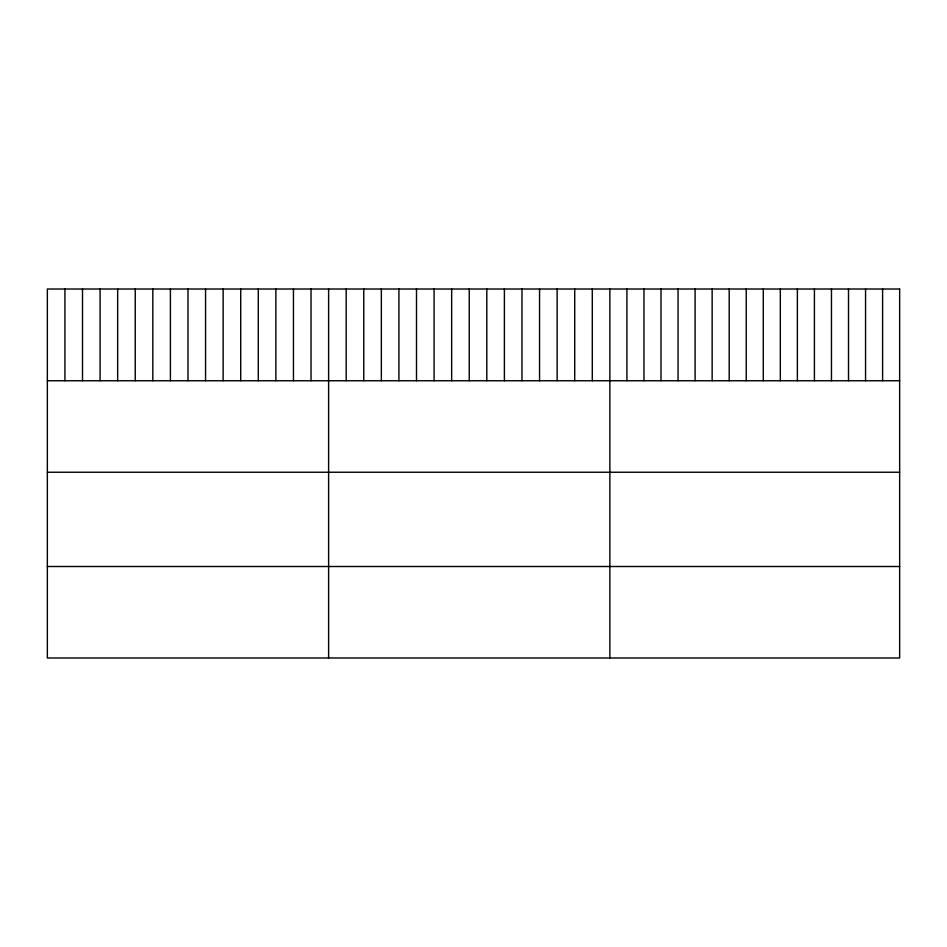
<?xml version="1.0" encoding="UTF-8"?>
<svg xmlns="http://www.w3.org/2000/svg" width="947" height="947" viewBox="0 0 947 947"><rect width="100%" height="100%" fill="white"/><g stroke="black" fill="none" stroke-linecap="round" stroke-linejoin="round"><path stroke-width="1.42" d="M47.35 380.753L899.65 380.753M47.35 472.245L899.65 472.245M47.35 566.507L899.65 566.507M882.604 289.013L882.604 380.753M865.558 289.013L865.558 380.753M848.512 289.013L848.512 380.753M831.466 289.013L831.466 380.753M814.42 289.013L814.42 380.753M797.374 289.013L797.374 380.753M780.328 289.013L780.328 380.753M763.282 289.013L763.282 380.753M746.236 289.013L746.236 380.753M729.19 289.013L729.19 380.753M712.144 289.013L712.144 380.753M695.098 289.013L695.098 380.753M678.052 289.013L678.052 380.753M661.006 289.013L661.006 380.753M643.96 289.013L643.96 380.753M626.914 289.013L626.914 380.753M609.868 289.013L609.868 657.987M592.289 289.013L592.289 380.753M574.711 289.013L574.711 380.753M557.132 289.013L557.132 380.753M539.553 289.013L539.553 380.753M521.975 289.013L521.975 380.753M504.396 289.013L504.396 380.753M486.817 289.013L486.817 380.753M469.238 289.013L469.238 380.753M451.66 289.013L451.66 380.753M434.081 289.013L434.081 380.753M416.502 289.013L416.502 380.753M398.924 289.013L398.924 380.753M381.345 289.013L381.345 380.753M363.766 289.013L363.766 380.753M346.188 289.013L346.188 380.753M328.609 289.013L328.609 657.987M311.03 289.013L311.03 380.753M293.452 289.013L293.452 380.753M275.873 289.013L275.873 380.753M258.294 289.013L258.294 380.753M240.716 289.013L240.716 380.753M223.137 289.013L223.137 380.753M205.558 289.013L205.558 380.753M187.98 289.013L187.98 380.753M170.401 289.013L170.401 380.753M152.822 289.013L152.822 380.753M135.243 289.013L135.243 380.753M117.665 289.013L117.665 380.753M100.086 289.013L100.086 380.753M82.507 289.013L82.507 380.753M64.929 289.013L64.929 380.753M899.65 289.013L47.35 289.013L47.35 657.987L899.65 657.987L899.65 289.013"/></g></svg>
